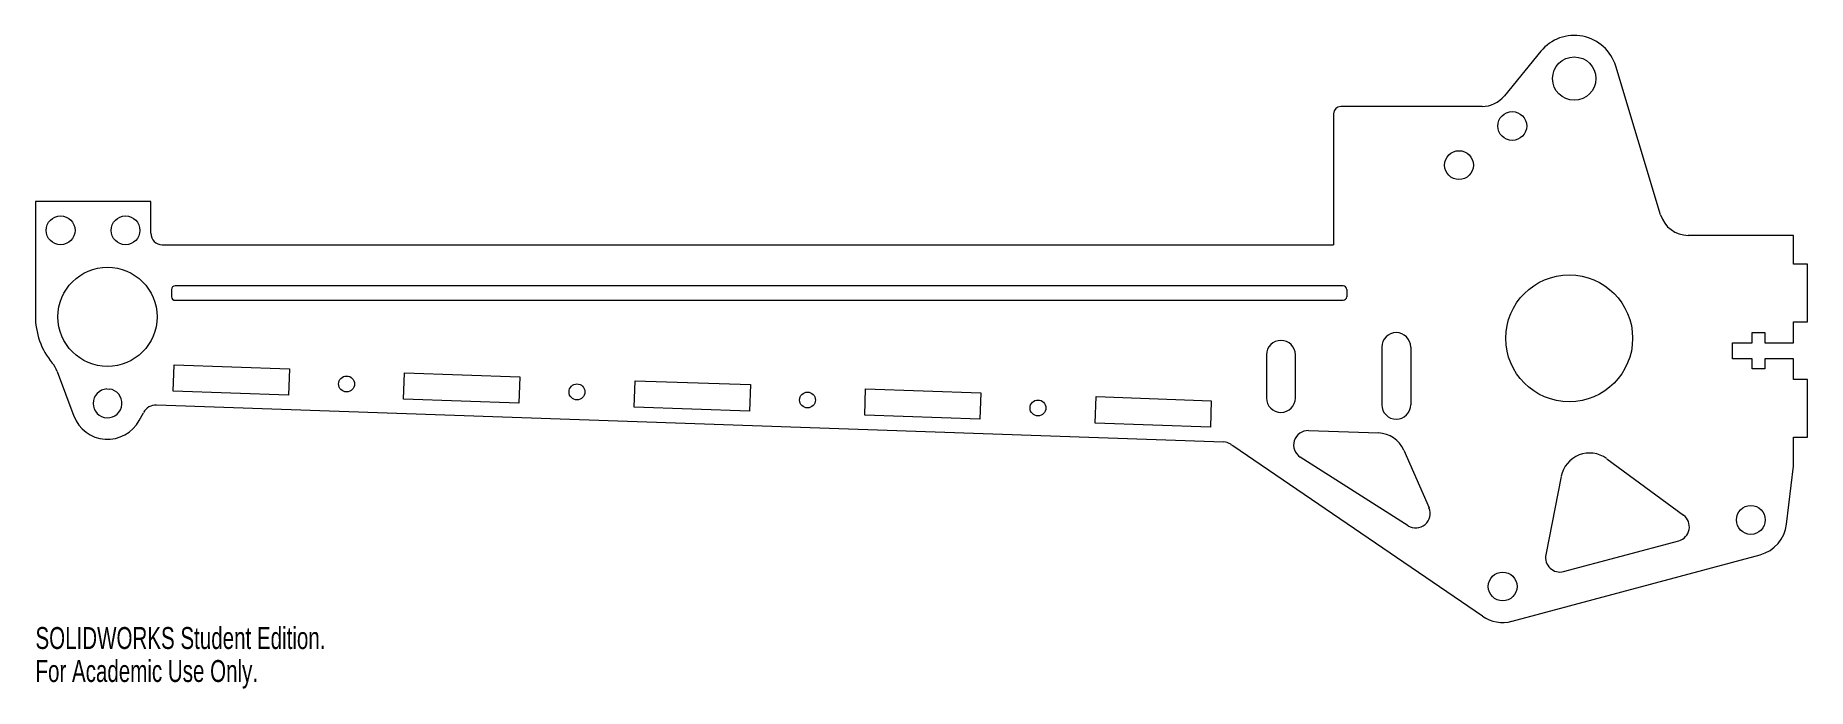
# Model space of a CAD drawing. Header units: inches. Extents: x -7 to 8.4, y -3 to 2.6.
import ezdxf

# ---------------------------------------------------------------- set-up
doc = ezdxf.new("R2010")
doc.units = ezdxf.units.IN
doc.header["$MEASUREMENT"] = 0
doc.styles.add('SLDTEXTSTYLE0', font='TXT', dxfattribs={"width": 0.7})

msp = doc.modelspace()

# ---------------------------------------------------------------- linework, layer by layer
at = {"color": 7, "linetype": 'Continuous', "lineweight": 15}
for p, q in [((6.082, 2.489), (5.767, 2.103)), ((7.122, 1.07), (6.732, 2.36)), ((5.573, 2.011), (4.348, 2.011)), ((4.286, 1.948), (4.286, 0.811)), ((-5.972, 1.186), (-6.972, 1.186)), ((-6.972, 1.186), (-6.972, 0.197)), ((-5.972, 0.911), (-5.972, 1.186)), ((-5.872, 0.811), (4.286, 0.811)), ((8.274, 0.892), (7.361, 0.892)), ((8.274, 0.642), (8.274, 0.892)), ((8.396, 0.642), (8.274, 0.642)), ((8.396, 0.142), (8.396, 0.642)), ((-5.793, 0.424), (-5.793, 0.361)), ((4.368, 0.455), (-5.761, 0.455)), ((-5.761, 0.33), (4.368, 0.33)), ((4.399, 0.424), (4.399, 0.361)), ((7.915, -0.039), (7.915, 0.049)), ((7.915, 0.049), (8.024, 0.049)), ((8.024, 0.049), (8.024, -0.039)), ((8.274, -0.039), (8.274, 0.142)), ((8.274, 0.142), (8.396, 0.142)), ((3.704, -0.143), (3.704, -0.518)), ((3.954, -0.518), (3.954, -0.143)), ((4.704, -0.076), (4.704, -0.576)), ((4.954, -0.076), (4.954, -0.576)), ((7.746, -0.177), (7.746, -0.039)), ((7.746, -0.039), (7.915, -0.039)), ((8.024, -0.039), (8.274, -0.039)), ((-6.784, -0.288), (-6.64, -0.674)), ((-5.777, -0.459), (-5.77, -0.229)), ((-5.77, -0.229), (-4.77, -0.264)), ((-4.77, -0.264), (-4.778, -0.494)), ((-3.779, -0.528), (-3.771, -0.298)), ((-3.771, -0.298), (-2.771, -0.333)), ((7.915, -0.177), (7.746, -0.177)), ((7.915, -0.264), (7.915, -0.177)), ((8.024, -0.264), (7.915, -0.264)), ((8.274, -0.177), (8.024, -0.177)), ((8.024, -0.177), (8.024, -0.264)), ((8.274, -0.358), (8.274, -0.177)), ((-6.354, -0.439), (-6.332, -0.44)), ((-4.778, -0.494), (-5.777, -0.459)), ((-2.771, -0.333), (-2.779, -0.563)), ((-1.78, -0.598), (-1.772, -0.368)), ((-1.772, -0.368), (-0.772, -0.402)), ((-0.772, -0.402), (-0.78, -0.632)), ((0.219, -0.667), (0.227, -0.437)), ((0.227, -0.437), (1.226, -0.472)), ((8.396, -0.358), (8.274, -0.358)), ((8.396, -0.858), (8.396, -0.358)), ((3.33, -0.9), (-5.921, -0.579)), ((-2.779, -0.563), (-3.779, -0.528)), ((-0.78, -0.632), (-1.78, -0.598)), ((1.226, -0.472), (1.218, -0.701)), ((2.218, -0.736), (2.226, -0.506)), ((2.226, -0.506), (3.225, -0.541)), ((3.225, -0.541), (3.217, -0.771)), ((-6.072, -0.713), (-6.036, -0.645)), ((1.218, -0.701), (0.219, -0.667)), ((3.217, -0.771), (2.218, -0.736)), ((4.068, -0.8), (4.674, -0.821)), ((8.274, -1.108), (8.274, -0.858)), ((8.274, -0.858), (8.396, -0.858)), ((5.576, -2.41), (3.413, -0.933)), ((4.931, -1.625), (3.997, -1.03)), ((4.894, -0.971), (5.113, -1.47)), ((6.654, -1.044), (7.32, -1.534)), ((6.26, -1.197), (6.125, -1.878)), ((8.214, -1.612), (8.274, -1.108)), ((6.28, -2.023), (7.279, -1.756)), ((5.833, -2.454), (7.985, -1.877))]:
    msp.add_line(p, q, dxfattribs=at)
for centre, radius in [((6.373, 2.252), 0.188), ((5.835, 1.841), 0.125), ((5.373, 1.502), 0.125), ((-6.754, 0.936), 0.125), ((-6.191, 0.936), 0.125), ((-6.347, 0.186), 0.43), ((6.329, 0), 0.55), ((-4.274, -0.396), 0.069), ((-2.276, -0.465), 0.069), ((-0.277, -0.535), 0.069), ((1.722, -0.604), 0.069), ((7.904, -1.575), 0.125), ((5.752, -2.152), 0.125)]:
    msp.add_circle(centre, radius, dxfattribs=at)
for centre, radius, start, end in [((6.373, 2.252), 0.375, 16.8403, 140.7679), ((4.348, 1.948), 0.0625, 90, 180), ((5.573, 2.261), 0.25, 270, 320.7679), ((7.361, 1.143), 0.25, 196.8403, 270), ((-5.872, 0.911), 0.1, 180, 270), ((-5.761, 0.424), 0.0313, 90, 180), ((-5.761, 0.361), 0.0313, 180, 270), ((4.368, 0.424), 0.0313, 0, 90), ((4.368, 0.361), 0.0312, 270, 0), ((-6.347, 0.186), 0.625, 179.0083, 219.9135), ((4.829, -0.076), 0.125, 0, 180), ((3.829, -0.143), 0.125, 0, 180), ((-7.018, -0.375), 0.25, 20.5133, 39.9135), ((-6.347, -0.564), 0.125, 92.876, 83.1573), ((-5.926, -0.704), 0.125, 88.0167, 151.5802), ((3.829, -0.518), 0.125, 180, 0), ((4.829, -0.576), 0.125, 180, 0), ((-6.347, -0.564), 0.312, 200.5133, 331.5802), ((3.326, -1.024), 0.125, 57.014, 88.0167), ((2.849, -1.758), 1, 55.6644, 57.014), ((4.064, -0.925), 0.125, 88.0167, 237.5024), ((4.665, -1.071), 0.25, 23.6278, 88.0167), ((6.505, -1.245), 0.25, 53.6752, 168.7717), ((4.998, -1.52), 0.125, 237.5024, 23.6278), ((7.246, -1.635), 0.125, 285, 53.6752), ((7.904, -1.575), 0.312, 285, 353.2254), ((6.248, -1.902), 0.125, 168.7717, 285), ((5.752, -2.152), 0.312, 235.6644, 285)]:
    msp.add_arc(centre, radius, start, end, dxfattribs=at)

# ---------------------------------------------------------------- texts
at = {"color": 7, "linetype": 'Continuous', "char_height": 0.1903, "attachment_point": 1, "style": 'SLDTEXTSTYLE0'}
for s, insert in [('SOLIDWORKS Student Edition.', (-6.972, -2.504)), ('For Academic Use Only.', (-6.972, -2.79))]:
    msp.add_mtext(s, dxfattribs=dict(at, insert=insert))

doc.saveas('drawing.dxf')
